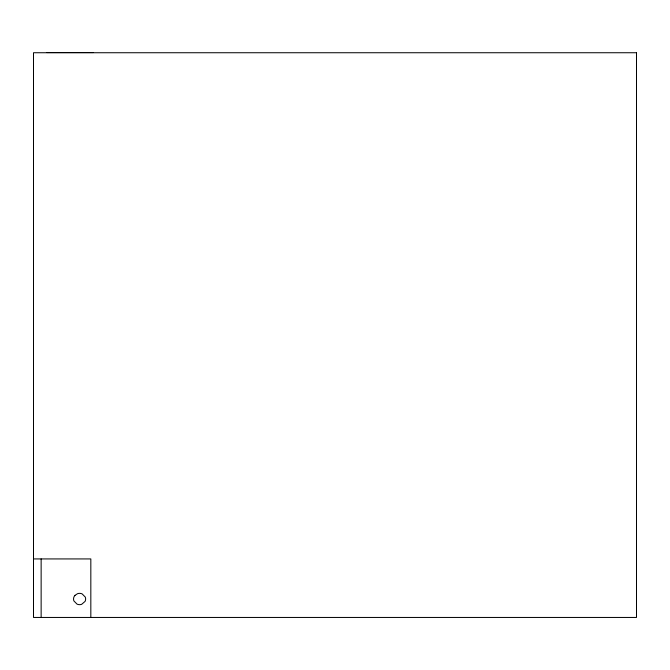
<?xml version="1.0" encoding="UTF-8"?>
<svg xmlns="http://www.w3.org/2000/svg" width="670" height="670" viewBox="0 0 670 670"><rect width="100%" height="100%" fill="white"/><g stroke="black" fill="none" stroke-linecap="round" stroke-linejoin="round"><path stroke-width="1" d="M47.059 52.545L93.214 52.545M33.5 558.931L90.827 558.931L90.827 617.455M41.138 558.931L41.138 617.455M74.956 595.379L74.11 596.627A5.327 5.327 0 0 0 73.909 600.948L77.042 604.139A6.415 6.415 0 0 0 81.656 604.323L85.065 601.4A5.327 5.327 0 0 0 85.266 597.071L82.134 593.888A6.415 6.415 0 0 0 77.519 593.695L74.956 595.379M636.5 52.737L33.5 52.737L33.5 617.455L636.5 617.455L636.5 52.737"/></g></svg>
